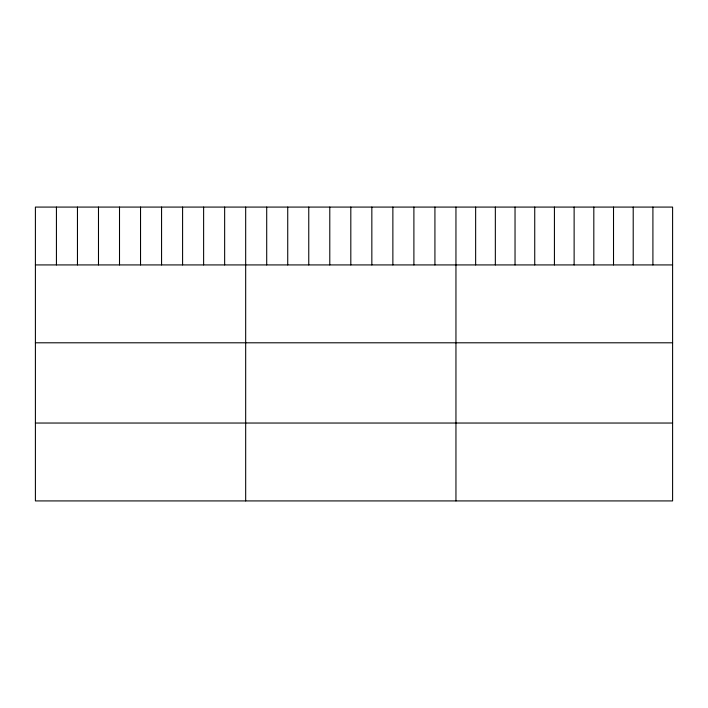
<?xml version="1.0" encoding="UTF-8"?>
<svg xmlns="http://www.w3.org/2000/svg" width="708" height="708" viewBox="0 0 708 708"><rect width="100%" height="100%" fill="white"/><g stroke="black" fill="none" stroke-linecap="round" stroke-linejoin="round"><path stroke-width="1.06" d="M672.6 264.925L672.6 500.919L35.4 500.919L35.4 207.081L672.6 207.081L672.6 264.925L35.4 264.925M35.4 342.796L672.6 342.796M35.4 423.039L672.6 423.039M652.909 207.081L652.909 264.925M633.209 207.081L633.209 264.925M613.517 207.081L613.517 264.925M593.817 207.081L593.817 264.925M574.126 207.081L574.126 264.925M554.426 207.081L554.426 264.925M534.735 207.081L534.735 264.925M515.035 207.081L515.035 264.925M495.343 207.081L495.343 264.925M475.643 207.081L475.643 264.925M455.952 207.081L455.952 500.919M434.924 207.081L434.924 264.925M413.897 207.081L413.897 264.925M392.869 207.081L392.869 264.925M371.842 207.081L371.842 264.925M350.814 207.081L350.814 264.925M329.786 207.081L329.786 264.925M308.759 207.081L308.759 264.925M287.731 207.081L287.731 264.925M266.704 207.081L266.704 264.925M245.676 207.081L245.676 500.919M224.648 207.081L224.648 264.925M203.621 207.081L203.621 264.925M182.593 207.081L182.593 264.925M161.566 207.081L161.566 264.925M140.538 207.081L140.538 264.925M119.51 207.081L119.51 264.925M98.483 207.081L98.483 264.925M77.455 207.081L77.455 264.925M56.428 207.081L56.428 264.925"/></g></svg>
